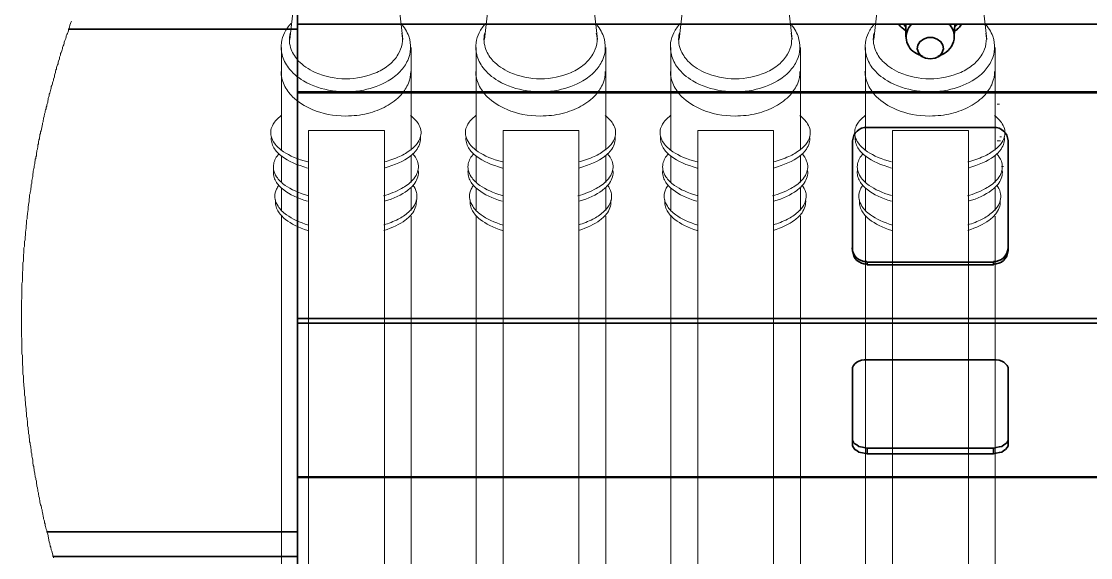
# Model space of a CAD drawing. Header units: feet. Extents: x -9903 to 12307, y -41 to 4121.
# Drawn here: x 82.06 to 92.97, y 38.54 to 44.01 of the extents above; entities that cross this region are included whole.
import ezdxf

# ---------------------------------------------------------------- set-up
doc = ezdxf.new("R2010")
doc.units = ezdxf.units.FT
doc.header["$MEASUREMENT"] = 0
doc.layers.add('PDF_0', color=7, linetype='Continuous')
doc.layers.add('PDF_Fusibles', color=7, linetype='Continuous', true_color=0x636466)

msp = doc.modelspace()

# ---------------------------------------------------------------- linework, layer by layer
at = {"layer": 'PDF_0', "lineweight": 35}
for points in [[(94.961, 35.211), (95.657, 35.211, 0.408273), (95.809, 35.332), (95.809, 35.822), (96.8, 35.822), (96.8, 35.332, 0.408273), (96.953, 35.211), (97.644, 35.211, 0.408273), (97.797, 35.332), (97.797, 45.283), (84.878, 45.283), (84.878, 35.332, 0.408273), (85.025, 35.211), (85.721, 35.211, 0.408273), (85.874, 35.332), (85.874, 35.822), (86.865, 35.822), (86.865, 35.332, 0.408888), (87.012, 35.211), (87.708, 35.211, 0.40886), (87.86, 35.335)], [(91.261, 43.655), (91.197, 43.686, -0.518531), (91.145, 43.986)], [(91.587, 43.987), (91.582, 43.859, -0.269371), (91.477, 43.686), (91.414, 43.655)], [(91.981, 41.536, 0.414101), (92.13, 41.673), (92.13, 42.797, 0.414101), (91.983, 42.932), (90.691, 42.932, 0.413484), (90.544, 42.795), (90.544, 41.673, 0.413484), (90.688, 41.536)]]:
    msp.add_lwpolyline(points, format="xyb", dxfattribs=at)
at = {"layer": 'PDF_0', "lineweight": 18}
msp.add_lwpolyline([(82.384, 38.537), (82.384, 38.552), (82.379, 38.552), (82.379, 38.568), (82.369, 38.605), (82.363, 38.621), (82.358, 38.647), (82.353, 38.658), (82.348, 38.684), (82.342, 38.7), (82.327, 38.779), (82.316, 38.805), (82.316, 38.816), (82.311, 38.832), (82.305, 38.858), (82.3, 38.869), (82.3, 38.884), (82.295, 38.895), (82.295, 38.911), (82.29, 38.921), (82.284, 38.937), (82.284, 38.948), (82.274, 39), (82.269, 39.016), (82.269, 39.027), (82.263, 39.043), (82.263, 39.053), (82.258, 39.069), (82.253, 39.079), (82.247, 39.111), (82.247, 39.122), (82.242, 39.137), (82.242, 39.148), (82.237, 39.164), (82.232, 39.19), (82.232, 39.201), (82.226, 39.216), (82.226, 39.227), (82.221, 39.253), (82.216, 39.269), (82.216, 39.28), (82.211, 39.296), (82.211, 39.322), (82.205, 39.338), (82.205, 39.348), (82.2, 39.364), (82.2, 39.375), (82.195, 39.39), (82.195, 39.401), (82.189, 39.427), (82.189, 39.443), (82.184, 39.454), (82.184, 39.469), (82.179, 39.48), (82.174, 39.512), (82.174, 39.538), (82.168, 39.564), (82.163, 39.575), (82.163, 39.601), (82.158, 39.617), (82.158, 39.643), (82.153, 39.659), (82.153, 39.67), (82.147, 39.696), (82.147, 39.712), (82.142, 39.722), (82.142, 39.749), (82.137, 39.765), (82.137, 39.791), (82.131, 39.807), (82.131, 39.833), (82.126, 39.844), (82.126, 39.87), (82.121, 39.886), (82.121, 39.928), (82.116, 39.954), (82.116, 39.965), (82.11, 39.981), (82.11, 40.023), (82.105, 40.033), (82.105, 40.06), (82.1, 40.102), (82.1, 40.118), (82.095, 40.155), (82.095, 40.181), (82.089, 40.197), (82.089, 40.239), (82.084, 40.302), (82.079, 40.344), (82.079, 40.397), (82.074, 40.413), (82.074, 40.492), (82.068, 40.508), (82.068, 40.603), (82.063, 40.619), (82.063, 40.766), (82.058, 40.808), (82.058, 41.161), (82.063, 41.188), (82.063, 41.335), (82.068, 41.362), (82.068, 41.457), (82.074, 41.472), (82.074, 41.551), (82.079, 41.567), (82.079, 41.62), (82.084, 41.662), (82.084, 41.704), (82.089, 41.715), (82.089, 41.768), (82.095, 41.783), (82.095, 41.81), (82.1, 41.836), (82.1, 41.862), (82.105, 41.905), (82.105, 41.931), (82.11, 41.947), (82.11, 41.984), (82.116, 41.999), (82.116, 42.026), (82.121, 42.042), (82.121, 42.052), (82.126, 42.094), (82.126, 42.121), (82.131, 42.137), (82.131, 42.147), (82.137, 42.173), (82.137, 42.2), (82.142, 42.216), (82.142, 42.242), (82.147, 42.258), (82.147, 42.268), (82.153, 42.295), (82.153, 42.31), (82.158, 42.321), (82.158, 42.347), (82.163, 42.363), (82.163, 42.39), (82.168, 42.405), (82.174, 42.432), (82.174, 42.458), (82.179, 42.469), (82.179, 42.484), (82.184, 42.511), (82.189, 42.521), (82.189, 42.537), (82.195, 42.563), (82.195, 42.579), (82.2, 42.59), (82.2, 42.606), (82.205, 42.616), (82.205, 42.632), (82.211, 42.643), (82.211, 42.669), (82.216, 42.685), (82.216, 42.695), (82.221, 42.711), (82.226, 42.737), (82.226, 42.753), (82.232, 42.764), (82.232, 42.78), (82.237, 42.806), (82.242, 42.816), (82.242, 42.832), (82.247, 42.843), (82.247, 42.859), (82.253, 42.869), (82.253, 42.885), (82.258, 42.896), (82.269, 42.948), (82.274, 42.964), (82.274, 42.975), (82.279, 42.99), (82.279, 43.001), (82.284, 43.017), (82.284, 43.027), (82.29, 43.043), (82.295, 43.069), (82.3, 43.085), (82.3, 43.096), (82.305, 43.112), (82.311, 43.122), (82.311, 43.138), (82.316, 43.149), (82.316, 43.164), (82.327, 43.191), (82.327, 43.201), (82.332, 43.217), (82.332, 43.228), (82.342, 43.254), (82.342, 43.27), (82.348, 43.28), (82.353, 43.296), (82.358, 43.322), (82.363, 43.333), (82.363, 43.349), (82.369, 43.359), (82.374, 43.375), (82.374, 43.386), (82.379, 43.396), (82.384, 43.412), (82.384, 43.423), (82.395, 43.449), (82.395, 43.465), (82.4, 43.475), (82.406, 43.491), (82.406, 43.502), (82.411, 43.518), (82.416, 43.528), (82.416, 43.544), (82.421, 43.554), (82.427, 43.57), (82.432, 43.581), (82.432, 43.597), (82.437, 43.607), (82.448, 43.633), (82.448, 43.649), (82.458, 43.67), (82.458, 43.686), (82.464, 43.697), (82.469, 43.713), (82.474, 43.723), (82.479, 43.739), (82.479, 43.749), (82.485, 43.765), (82.49, 43.776), (82.495, 43.792), (82.495, 43.802), (82.5, 43.818), (82.511, 43.839), (82.516, 43.855), (82.516, 43.865), (82.522, 43.881), (82.527, 43.892), (82.537, 43.918), (82.537, 43.934), (82.543, 43.939), (82.548, 43.955), (82.553, 43.976), (82.558, 43.992), (82.564, 44.002), (82.569, 44.018)], dxfattribs=at)
at = {"layer": 'PDF_0', "color": 8, "lineweight": 35, "true_color": 0x7f7f7f}
for points in [[(82.537, 43.934), (84.878, 43.934)], [(91.087, 43.96), (91.066, 43.981), (91.066, 43.987)], [(91.609, 43.987), (91.603, 43.976), (91.587, 43.96)], [(82.316, 38.805), (84.878, 38.805)]]:
    msp.add_lwpolyline(points, dxfattribs=at)
at = {"layer": 'PDF_0', "lineweight": 35}
for points in [[(97.797, 43.987), (84.878, 43.987)], [(91.087, 43.918), (91.066, 43.934), (91.05, 43.95), (91.039, 43.955), (91.029, 43.966), (91.013, 43.987)], [(91.087, 43.855), (91.087, 43.987)], [(91.656, 43.987), (91.64, 43.966), (91.635, 43.955), (91.624, 43.944), (91.614, 43.939), (91.609, 43.929), (91.587, 43.918)], [(84.878, 43.296), (97.797, 43.296)], [(84.878, 43.286), (97.797, 43.286)], [(84.878, 40.982), (97.797, 40.982)], [(84.878, 40.935), (97.797, 40.935)], [(90.544, 39.738), (90.554, 39.717), (90.565, 39.701), (90.586, 39.691), (90.607, 39.675), (90.66, 39.664), (90.691, 39.659), (90.691, 39.601)], [(91.983, 39.601), (91.983, 39.659), (92.009, 39.664), (92.041, 39.67), (92.067, 39.675), (92.088, 39.691), (92.104, 39.701), (92.12, 39.717), (92.13, 39.738)], [(91.983, 39.659), (90.691, 39.659)], [(84.878, 39.364), (97.797, 39.364)], [(84.878, 39.359), (97.797, 39.359)], [(84.878, 38.552), (82.384, 38.552)]]:
    msp.add_lwpolyline(points, dxfattribs=at)
for points in [[(91.287, 43.639), (91.245, 43.66), (91.219, 43.691), (91.203, 43.734), (91.208, 43.771), (91.229, 43.807), (91.266, 43.834), (91.313, 43.85), (91.361, 43.85), (91.408, 43.834), (91.445, 43.807), (91.466, 43.771), (91.472, 43.734), (91.456, 43.691), (91.429, 43.66), (91.387, 43.639), (91.334, 43.633)], [(91.983, 41.557), (90.691, 41.557), (90.691, 41.53), (91.983, 41.53)], [(90.66, 40.561), (92.009, 40.561), (92.041, 40.555), (92.067, 40.545), (92.088, 40.534), (92.12, 40.503), (92.13, 40.481), (92.13, 39.68), (92.12, 39.664), (92.104, 39.643), (92.088, 39.633), (92.067, 39.617), (92.041, 39.612), (92.009, 39.607), (91.983, 39.601), (90.691, 39.601), (90.66, 39.607), (90.607, 39.617), (90.586, 39.633), (90.565, 39.643), (90.554, 39.664), (90.544, 39.68), (90.544, 40.481), (90.554, 40.503), (90.565, 40.518), (90.586, 40.534), (90.607, 40.545), (90.633, 40.555)]]:
    msp.add_lwpolyline(points, close=True, dxfattribs=at)
for centre, radius, start, end in [((91.4, 43.857), 0.182, 1.148, 45.6427), ((90.684, 41.707), 0.145, 181.8402, 271.7029), ((91.985, 41.707), 0.145, 268.2422, 358.2147)]:
    msp.add_arc(centre, radius, start, end, dxfattribs=at)
at = {"layer": 'PDF_Fusibles', "color": 7, "lineweight": 5}
for points in [[(84.878, 44.53), (84.799, 43.828)], [(85.874, 44.53), (85.953, 43.828)], [(86.865, 44.53), (86.786, 43.828)], [(87.861, 44.53), (87.94, 43.828)], [(88.852, 44.53), (88.773, 43.828)], [(89.848, 44.53), (89.927, 43.828)], [(90.839, 44.53), (90.76, 43.828)], [(91.835, 44.53), (91.914, 43.828)], [(84.714, 42.701), (84.714, 43.749)], [(86.037, 42.701), (86.037, 43.749)], [(86.701, 42.701), (86.701, 43.749)], [(88.024, 42.701), (88.024, 43.749)], [(88.688, 42.701), (88.688, 43.749)], [(90.011, 42.701), (90.011, 43.749)], [(90.676, 42.701), (90.676, 43.749)], [(91.999, 42.701), (91.999, 43.749)], [(84.714, 42.368), (84.714, 42.643)], [(86.037, 42.368), (86.037, 42.643)], [(86.701, 42.368), (86.701, 42.643)], [(88.024, 42.368), (88.024, 42.643)], [(88.688, 42.368), (88.688, 42.643)], [(90.011, 42.368), (90.011, 42.643)], [(90.676, 42.368), (90.676, 42.643)], [(91.999, 42.368), (91.999, 42.643)], [(84.714, 42.079), (84.714, 42.31)], [(86.037, 42.084), (86.037, 42.31)], [(86.701, 42.079), (86.701, 42.31)], [(88.024, 42.084), (88.024, 42.31)], [(88.688, 42.079), (88.688, 42.31)], [(90.011, 42.084), (90.011, 42.31)], [(90.676, 42.079), (90.676, 42.31)], [(91.999, 42.084), (91.999, 42.31)], [(84.714, 37.198), (84.714, 42.026)], [(86.037, 37.198), (86.037, 42.026)], [(86.701, 37.198), (86.701, 42.026)], [(88.024, 37.198), (88.024, 42.026)], [(88.688, 37.198), (88.688, 42.026)], [(90.011, 37.198), (90.011, 42.026)], [(90.676, 37.198), (90.676, 42.026)], [(91.999, 37.198), (91.999, 42.026)]]:
    msp.add_lwpolyline(points, dxfattribs=at)
at = {"layer": 'PDF_Fusibles', "lineweight": 0}
for points in [[(92.042, 43.17), (92.021, 43.17)], [(92.021, 42.795), (92.053, 42.795)], [(92.047, 42.837), (92.063, 42.837)], [(92.063, 42.532), (92.084, 42.532)]]:
    msp.add_lwpolyline(points, dxfattribs=at)
at = {"layer": 'PDF_Fusibles', "color": 7, "lineweight": 5}
for points in [[(85.763, 42.901), (85.763, 36.133), (84.988, 36.133), (84.988, 42.901)], [(87.75, 42.901), (87.75, 36.133), (86.975, 36.133), (86.975, 42.901)], [(89.737, 42.901), (89.737, 36.133), (88.963, 36.133), (88.963, 42.901)], [(91.725, 42.901), (91.725, 36.133), (90.95, 36.133), (90.95, 42.901)]]:
    msp.add_lwpolyline(points, close=True, dxfattribs=at)
for centre, radius, start, end in [((85.37, 44.22), 0.792, 246.5833, 293.4167), ((87.358, 44.22), 0.792, 246.5833, 293.4167), ((89.345, 44.22), 0.792, 246.5833, 293.4167), ((91.332, 44.22), 0.792, 246.5833, 293.4167), ((84.962, 42.132), 0.347, 136.2818, 136.4812), ((86.949, 42.132), 0.347, 136.2818, 136.4812), ((88.936, 42.132), 0.347, 136.2818, 136.4812), ((90.923, 42.132), 0.347, 136.2818, 136.4812)]:
    msp.add_arc(centre, radius, start, end, dxfattribs=at)
for points, knots in [([(84.939, 43.406), (84.874, 43.445), (84.822, 43.491), (84.754, 43.581), (84.731, 43.625), (84.709, 43.713), (84.706, 43.755), (84.717, 43.833), (84.728, 43.866), (84.761, 43.933), (84.784, 43.965), (84.81, 43.994)], [0, 0, 0, 0, 0.732987, 0.732987, 1.304935, 1.304935, 1.799919, 1.799919, 2.214549, 2.214549, 2.668762, 2.668762, 2.668762, 2.668762]), ([(85.931, 43.994), (85.966, 43.955), (85.995, 43.911), (86.027, 43.821), (86.034, 43.779), (86.029, 43.694), (86.019, 43.654), (85.983, 43.574), (85.956, 43.536), (85.889, 43.465), (85.847, 43.433), (85.802, 43.406)], [0, 0, 0, 0, 0.505225, 0.505225, 0.91975, 0.91975, 1.324899, 1.324899, 1.766892, 1.766892, 2.268613, 2.268613, 2.268613, 2.268613]), ([(86.926, 43.406), (86.861, 43.445), (86.809, 43.491), (86.741, 43.581), (86.719, 43.625), (86.696, 43.713), (86.693, 43.755), (86.704, 43.833), (86.715, 43.866), (86.748, 43.933), (86.771, 43.965), (86.797, 43.994)], [0, 0, 0, 0, 0.732987, 0.732987, 1.304935, 1.304935, 1.799919, 1.799919, 2.214549, 2.214549, 2.668762, 2.668762, 2.668762, 2.668762]), ([(87.918, 43.994), (87.953, 43.955), (87.982, 43.911), (88.014, 43.821), (88.021, 43.779), (88.017, 43.694), (88.006, 43.654), (87.97, 43.574), (87.943, 43.536), (87.876, 43.465), (87.834, 43.433), (87.789, 43.406)], [0, 0, 0, 0, 0.505225, 0.505225, 0.91975, 0.91975, 1.324899, 1.324899, 1.766892, 1.766892, 2.268613, 2.268613, 2.268613, 2.268613]), ([(88.913, 43.406), (88.848, 43.445), (88.796, 43.491), (88.728, 43.581), (88.706, 43.625), (88.683, 43.713), (88.68, 43.755), (88.691, 43.833), (88.702, 43.866), (88.735, 43.933), (88.758, 43.965), (88.784, 43.994)], [0, 0, 0, 0, 0.732987, 0.732987, 1.304935, 1.304935, 1.799919, 1.799919, 2.214549, 2.214549, 2.668762, 2.668762, 2.668762, 2.668762]), ([(89.905, 43.994), (89.941, 43.955), (89.969, 43.911), (90.001, 43.821), (90.008, 43.779), (90.004, 43.694), (89.993, 43.654), (89.957, 43.574), (89.93, 43.536), (89.863, 43.465), (89.821, 43.433), (89.776, 43.406)], [0, 0, 0, 0, 0.505225, 0.505225, 0.91975, 0.91975, 1.324899, 1.324899, 1.766892, 1.766892, 2.268613, 2.268613, 2.268613, 2.268613]), ([(90.901, 43.406), (90.835, 43.445), (90.783, 43.491), (90.715, 43.581), (90.693, 43.625), (90.67, 43.713), (90.667, 43.755), (90.679, 43.833), (90.689, 43.866), (90.722, 43.933), (90.745, 43.965), (90.771, 43.994)], [0, 0, 0, 0, 0.732987, 0.732987, 1.304935, 1.304935, 1.799919, 1.799919, 2.214549, 2.214549, 2.668762, 2.668762, 2.668762, 2.668762]), ([(91.892, 43.994), (91.928, 43.955), (91.956, 43.911), (91.989, 43.821), (91.995, 43.779), (91.991, 43.694), (91.98, 43.654), (91.944, 43.574), (91.917, 43.536), (91.85, 43.465), (91.808, 43.433), (91.763, 43.406)], [0, 0, 0, 0, 0.505225, 0.505225, 0.91975, 0.91975, 1.324899, 1.324899, 1.766892, 1.766892, 2.268613, 2.268613, 2.268613, 2.268613]), ([(85.056, 43.493), (84.988, 43.524), (84.931, 43.564), (84.856, 43.644), (84.829, 43.684), (84.803, 43.754), (84.796, 43.782), (84.792, 43.839), (84.794, 43.867), (84.801, 43.895)], [0, 0, 0, 0, 0.719415, 0.719415, 1.262465, 1.262465, 1.589683, 1.589683, 1.919941, 1.919941, 1.919941, 1.919941]), ([(85.94, 43.895), (85.949, 43.859), (85.95, 43.821), (85.937, 43.746), (85.924, 43.711), (85.881, 43.639), (85.851, 43.604), (85.777, 43.541), (85.732, 43.514), (85.685, 43.493)], [0, 0, 0, 0, 0.36168, 0.36168, 0.729848, 0.729848, 1.166533, 1.166533, 1.659306, 1.659306, 1.659306, 1.659306]), ([(87.043, 43.493), (86.975, 43.524), (86.918, 43.564), (86.843, 43.644), (86.816, 43.684), (86.79, 43.754), (86.783, 43.782), (86.779, 43.839), (86.781, 43.867), (86.788, 43.895)], [0, 0, 0, 0, 0.719415, 0.719415, 1.262465, 1.262465, 1.589683, 1.589683, 1.919941, 1.919941, 1.919941, 1.919941]), ([(87.927, 43.895), (87.936, 43.859), (87.937, 43.821), (87.925, 43.746), (87.911, 43.711), (87.868, 43.639), (87.838, 43.604), (87.764, 43.541), (87.719, 43.514), (87.672, 43.493)], [0, 0, 0, 0, 0.36168, 0.36168, 0.729848, 0.729848, 1.166533, 1.166533, 1.659306, 1.659306, 1.659306, 1.659306]), ([(89.03, 43.493), (88.962, 43.524), (88.905, 43.564), (88.83, 43.644), (88.804, 43.684), (88.777, 43.754), (88.77, 43.782), (88.766, 43.839), (88.768, 43.867), (88.775, 43.895)], [0, 0, 0, 0, 0.719415, 0.719415, 1.262465, 1.262465, 1.589683, 1.589683, 1.919941, 1.919941, 1.919941, 1.919941]), ([(89.915, 43.895), (89.923, 43.859), (89.924, 43.821), (89.912, 43.746), (89.898, 43.711), (89.855, 43.639), (89.825, 43.604), (89.751, 43.541), (89.706, 43.514), (89.659, 43.493)], [0, 0, 0, 0, 0.36168, 0.36168, 0.729848, 0.729848, 1.166533, 1.166533, 1.659306, 1.659306, 1.659306, 1.659306]), ([(91.017, 43.493), (90.949, 43.524), (90.893, 43.564), (90.817, 43.644), (90.791, 43.684), (90.764, 43.754), (90.758, 43.782), (90.753, 43.839), (90.756, 43.867), (90.762, 43.895)], [0, 0, 0, 0, 0.719415, 0.719415, 1.262465, 1.262465, 1.589683, 1.589683, 1.919941, 1.919941, 1.919941, 1.919941]), ([(91.902, 43.895), (91.91, 43.859), (91.911, 43.821), (91.899, 43.746), (91.885, 43.711), (91.843, 43.639), (91.812, 43.604), (91.738, 43.541), (91.693, 43.514), (91.647, 43.493)], [0, 0, 0, 0, 0.36168, 0.36168, 0.729848, 0.729848, 1.166533, 1.166533, 1.659306, 1.659306, 1.659306, 1.659306]), ([(85.37, 43.048), (85.245, 43.048), (85.128, 43.072), (84.948, 43.147), (84.88, 43.192), (84.791, 43.28), (84.761, 43.321), (84.73, 43.388), (84.722, 43.41), (84.712, 43.457), (84.709, 43.48), (84.709, 43.504)], [0, 0, 0, 0, 1.204995, 1.204995, 2.167797, 2.167797, 2.812975, 2.812975, 3.120867, 3.120867, 3.42938, 3.42938, 3.42938, 3.42938]), ([(86.032, 43.504), (86.032, 43.463), (86.024, 43.422), (85.991, 43.34), (85.966, 43.301), (85.892, 43.218), (85.839, 43.179), (85.723, 43.115), (85.659, 43.091), (85.52, 43.057), (85.445, 43.048), (85.37, 43.048)], [0, 0, 0, 0, 0.399054, 0.399054, 0.849128, 0.849128, 1.466091, 1.466091, 2.114536, 2.114536, 2.826118, 2.826118, 2.826118, 2.826118]), ([(87.358, 43.048), (87.232, 43.048), (87.115, 43.072), (86.936, 43.147), (86.867, 43.192), (86.778, 43.28), (86.748, 43.321), (86.717, 43.388), (86.709, 43.41), (86.699, 43.457), (86.696, 43.48), (86.696, 43.504)], [0, 0, 0, 0, 1.204995, 1.204995, 2.167797, 2.167797, 2.812975, 2.812975, 3.120867, 3.120867, 3.42938, 3.42938, 3.42938, 3.42938]), ([(88.019, 43.504), (88.019, 43.463), (88.011, 43.422), (87.979, 43.34), (87.953, 43.301), (87.879, 43.218), (87.826, 43.179), (87.71, 43.115), (87.646, 43.091), (87.507, 43.057), (87.432, 43.048), (87.358, 43.048)], [0, 0, 0, 0, 0.399054, 0.399054, 0.849128, 0.849128, 1.466091, 1.466091, 2.114536, 2.114536, 2.826118, 2.826118, 2.826118, 2.826118]), ([(89.345, 43.048), (89.219, 43.048), (89.102, 43.072), (88.923, 43.147), (88.854, 43.192), (88.765, 43.28), (88.735, 43.321), (88.704, 43.388), (88.696, 43.41), (88.686, 43.457), (88.683, 43.48), (88.683, 43.504)], [0, 0, 0, 0, 1.204995, 1.204995, 2.167797, 2.167797, 2.812975, 2.812975, 3.120867, 3.120867, 3.42938, 3.42938, 3.42938, 3.42938]), ([(90.006, 43.504), (90.006, 43.463), (89.998, 43.422), (89.966, 43.34), (89.94, 43.301), (89.866, 43.218), (89.813, 43.179), (89.697, 43.115), (89.633, 43.091), (89.494, 43.057), (89.419, 43.048), (89.345, 43.048)], [0, 0, 0, 0, 0.399054, 0.399054, 0.849128, 0.849128, 1.466091, 1.466091, 2.114536, 2.114536, 2.826118, 2.826118, 2.826118, 2.826118]), ([(91.332, 43.048), (91.207, 43.048), (91.089, 43.072), (90.91, 43.147), (90.841, 43.192), (90.752, 43.28), (90.722, 43.321), (90.691, 43.388), (90.684, 43.41), (90.673, 43.457), (90.67, 43.48), (90.67, 43.504)], [0, 0, 0, 0, 1.204995, 1.204995, 2.167797, 2.167797, 2.812975, 2.812975, 3.120867, 3.120867, 3.42938, 3.42938, 3.42938, 3.42938]), ([(91.993, 43.504), (91.993, 43.463), (91.985, 43.422), (91.953, 43.34), (91.927, 43.301), (91.853, 43.218), (91.8, 43.179), (91.684, 43.115), (91.62, 43.091), (91.481, 43.057), (91.407, 43.048), (91.332, 43.048)], [0, 0, 0, 0, 0.399054, 0.399054, 0.849128, 0.849128, 1.466091, 1.466091, 2.114536, 2.114536, 2.826118, 2.826118, 2.826118, 2.826118]), ([(85.802, 43.406), (85.725, 43.361), (85.64, 43.331), (85.448, 43.293), (85.338, 43.291), (85.13, 43.321), (85.028, 43.354), (84.939, 43.406)], [0, 0, 0, 0, 0.852832, 0.852832, 1.87491, 1.87491, 2.871186, 2.871186, 2.871186, 2.871186]), ([(87.789, 43.406), (87.713, 43.361), (87.627, 43.331), (87.435, 43.293), (87.325, 43.291), (87.117, 43.321), (87.015, 43.354), (86.926, 43.406)], [0, 0, 0, 0, 0.852832, 0.852832, 1.87491, 1.87491, 2.871186, 2.871186, 2.871186, 2.871186]), ([(89.776, 43.406), (89.7, 43.361), (89.614, 43.331), (89.422, 43.293), (89.312, 43.291), (89.104, 43.321), (89.002, 43.354), (88.913, 43.406)], [0, 0, 0, 0, 0.852832, 0.852832, 1.87491, 1.87491, 2.871186, 2.871186, 2.871186, 2.871186]), ([(91.763, 43.406), (91.687, 43.361), (91.601, 43.331), (91.41, 43.293), (91.3, 43.291), (91.091, 43.321), (90.99, 43.354), (90.901, 43.406)], [0, 0, 0, 0, 0.852832, 0.852832, 1.87491, 1.87491, 2.871186, 2.871186, 2.871186, 2.871186]), ([(84.981, 42.58), (84.879, 42.607), (84.797, 42.642), (84.694, 42.711), (84.662, 42.74), (84.625, 42.792), (84.614, 42.816), (84.603, 42.861), (84.602, 42.882), (84.609, 42.925), (84.617, 42.945), (84.645, 42.994), (84.672, 43.023), (84.71, 43.052)], [0, 0, 0, 0, 1.010764, 1.010764, 1.66993, 1.66993, 2.12208, 2.12208, 2.490971, 2.490971, 2.874829, 2.874829, 3.475474, 3.475474, 3.475474, 3.475474]), ([(86.031, 43.052), (86.062, 43.029), (86.09, 43.001), (86.123, 42.948), (86.132, 42.926), (86.139, 42.882), (86.138, 42.861), (86.128, 42.819), (86.118, 42.798), (86.087, 42.751), (86.062, 42.726), (86, 42.677), (85.959, 42.654), (85.868, 42.612), (85.814, 42.594), (85.76, 42.58)], [0, 0, 0, 0, 0.367414, 0.367414, 0.600336, 0.600336, 0.800564, 0.800564, 1.020697, 1.020697, 1.346724, 1.346724, 1.780425, 1.780425, 2.313499, 2.313499, 2.313499, 2.313499]), ([(86.968, 42.58), (86.867, 42.607), (86.784, 42.642), (86.681, 42.711), (86.65, 42.74), (86.613, 42.792), (86.601, 42.816), (86.59, 42.861), (86.589, 42.882), (86.596, 42.925), (86.604, 42.945), (86.632, 42.994), (86.659, 43.023), (86.697, 43.052)], [0, 0, 0, 0, 1.010764, 1.010764, 1.66993, 1.66993, 2.12208, 2.12208, 2.490971, 2.490971, 2.874829, 2.874829, 3.475474, 3.475474, 3.475474, 3.475474]), ([(88.018, 43.052), (88.049, 43.029), (88.077, 43.001), (88.11, 42.948), (88.119, 42.926), (88.126, 42.882), (88.125, 42.861), (88.115, 42.819), (88.105, 42.798), (88.074, 42.751), (88.049, 42.726), (87.987, 42.677), (87.947, 42.654), (87.855, 42.612), (87.801, 42.594), (87.747, 42.58)], [0, 0, 0, 0, 0.367414, 0.367414, 0.600336, 0.600336, 0.800564, 0.800564, 1.020697, 1.020697, 1.346724, 1.346724, 1.780425, 1.780425, 2.313499, 2.313499, 2.313499, 2.313499]), ([(88.955, 42.58), (88.854, 42.607), (88.771, 42.642), (88.668, 42.711), (88.637, 42.74), (88.6, 42.792), (88.588, 42.816), (88.577, 42.861), (88.576, 42.882), (88.583, 42.925), (88.591, 42.945), (88.619, 42.994), (88.646, 43.023), (88.684, 43.052)], [0, 0, 0, 0, 1.010764, 1.010764, 1.66993, 1.66993, 2.12208, 2.12208, 2.490971, 2.490971, 2.874829, 2.874829, 3.475474, 3.475474, 3.475474, 3.475474]), ([(90.006, 43.052), (90.036, 43.029), (90.064, 43.001), (90.097, 42.948), (90.106, 42.926), (90.113, 42.882), (90.112, 42.861), (90.102, 42.819), (90.093, 42.798), (90.061, 42.751), (90.037, 42.726), (89.974, 42.677), (89.934, 42.654), (89.842, 42.612), (89.788, 42.594), (89.734, 42.58)], [0, 0, 0, 0, 0.367414, 0.367414, 0.600336, 0.600336, 0.800564, 0.800564, 1.020697, 1.020697, 1.346724, 1.346724, 1.780425, 1.780425, 2.313499, 2.313499, 2.313499, 2.313499]), ([(90.942, 42.58), (90.841, 42.607), (90.758, 42.642), (90.655, 42.711), (90.624, 42.74), (90.587, 42.792), (90.575, 42.816), (90.564, 42.861), (90.563, 42.882), (90.57, 42.925), (90.578, 42.945), (90.607, 42.994), (90.633, 43.023), (90.671, 43.052)], [0, 0, 0, 0, 1.010764, 1.010764, 1.66993, 1.66993, 2.12208, 2.12208, 2.490971, 2.490971, 2.874829, 2.874829, 3.475474, 3.475474, 3.475474, 3.475474]), ([(91.993, 43.052), (92.023, 43.029), (92.051, 43.001), (92.084, 42.948), (92.093, 42.926), (92.1, 42.882), (92.099, 42.861), (92.089, 42.819), (92.08, 42.798), (92.049, 42.751), (92.024, 42.726), (91.962, 42.677), (91.921, 42.654), (91.829, 42.612), (91.775, 42.594), (91.721, 42.58)], [0, 0, 0, 0, 0.367414, 0.367414, 0.600336, 0.600336, 0.800564, 0.800564, 1.020697, 1.020697, 1.346724, 1.346724, 1.780425, 1.780425, 2.313499, 2.313499, 2.313499, 2.313499]), ([(84.98, 42.517), (84.871, 42.547), (84.783, 42.587), (84.682, 42.662), (84.654, 42.692), (84.625, 42.74), (84.617, 42.759), (84.609, 42.796), (84.608, 42.815), (84.61, 42.834)], [0, 0, 0, 0, 1.085971, 1.085971, 1.719077, 1.719077, 2.063995, 2.063995, 2.396051, 2.396051, 2.396051, 2.396051]), ([(86.131, 42.834), (86.133, 42.813), (86.132, 42.793), (86.121, 42.75), (86.11, 42.73), (86.078, 42.682), (86.051, 42.657), (85.96, 42.588), (85.871, 42.547), (85.76, 42.517)], [0, 0, 0, 0, 0.200268, 0.200268, 0.422762, 0.422762, 0.756931, 0.756931, 1.520725, 1.520725, 1.520725, 1.520725]), ([(86.968, 42.517), (86.859, 42.547), (86.77, 42.587), (86.669, 42.662), (86.641, 42.692), (86.612, 42.74), (86.605, 42.759), (86.596, 42.796), (86.595, 42.815), (86.597, 42.834)], [0, 0, 0, 0, 1.085971, 1.085971, 1.719077, 1.719077, 2.063995, 2.063995, 2.396051, 2.396051, 2.396051, 2.396051]), ([(88.118, 42.834), (88.121, 42.813), (88.119, 42.793), (88.108, 42.75), (88.098, 42.73), (88.065, 42.682), (88.038, 42.657), (87.947, 42.588), (87.858, 42.547), (87.748, 42.517)], [0, 0, 0, 0, 0.200268, 0.200268, 0.422762, 0.422762, 0.756931, 0.756931, 1.520725, 1.520725, 1.520725, 1.520725]), ([(88.955, 42.517), (88.846, 42.547), (88.757, 42.587), (88.657, 42.662), (88.628, 42.692), (88.599, 42.74), (88.592, 42.759), (88.583, 42.796), (88.582, 42.815), (88.584, 42.834)], [0, 0, 0, 0, 1.085971, 1.085971, 1.719077, 1.719077, 2.063995, 2.063995, 2.396051, 2.396051, 2.396051, 2.396051]), ([(90.105, 42.834), (90.108, 42.813), (90.106, 42.793), (90.095, 42.75), (90.085, 42.73), (90.052, 42.682), (90.026, 42.657), (89.934, 42.588), (89.845, 42.547), (89.735, 42.517)], [0, 0, 0, 0, 0.200268, 0.200268, 0.422762, 0.422762, 0.756931, 0.756931, 1.520725, 1.520725, 1.520725, 1.520725]), ([(90.942, 42.517), (90.833, 42.547), (90.744, 42.587), (90.644, 42.662), (90.615, 42.692), (90.587, 42.74), (90.579, 42.759), (90.57, 42.796), (90.569, 42.815), (90.571, 42.834)], [0, 0, 0, 0, 1.085971, 1.085971, 1.719077, 1.719077, 2.063995, 2.063995, 2.396051, 2.396051, 2.396051, 2.396051]), ([(92.092, 42.834), (92.095, 42.813), (92.093, 42.793), (92.082, 42.75), (92.072, 42.73), (92.039, 42.682), (92.013, 42.657), (91.921, 42.588), (91.832, 42.547), (91.722, 42.517)], [0, 0, 0, 0, 0.200268, 0.200268, 0.422762, 0.422762, 0.756931, 0.756931, 1.520725, 1.520725, 1.520725, 1.520725]), ([(84.981, 42.236), (84.886, 42.263), (84.809, 42.299), (84.713, 42.367), (84.683, 42.396), (84.649, 42.449), (84.638, 42.472), (84.629, 42.519), (84.629, 42.54), (84.637, 42.58), (84.643, 42.597), (84.662, 42.632), (84.675, 42.648), (84.689, 42.664)], [0, 0, 0, 0, 0.948429, 0.948429, 1.573522, 1.573522, 2.011987, 2.011987, 2.381966, 2.381966, 2.696021, 2.696021, 3.050682, 3.050682, 3.050682, 3.050682]), ([(86.052, 42.664), (86.073, 42.641), (86.09, 42.616), (86.108, 42.567), (86.112, 42.545), (86.11, 42.501), (86.105, 42.48), (86.085, 42.436), (86.069, 42.413), (86.019, 42.359), (85.98, 42.331), (85.882, 42.276), (85.817, 42.252), (85.753, 42.234)], [0, 0, 0, 0, 0.291253, 0.291253, 0.506562, 0.506562, 0.713643, 0.713643, 0.978928, 0.978928, 1.420023, 1.420023, 2.054475, 2.054475, 2.054475, 2.054475]), ([(86.968, 42.236), (86.873, 42.263), (86.796, 42.299), (86.7, 42.367), (86.671, 42.396), (86.636, 42.449), (86.625, 42.472), (86.616, 42.519), (86.616, 42.54), (86.624, 42.58), (86.63, 42.597), (86.649, 42.632), (86.662, 42.648), (86.676, 42.664)], [0, 0, 0, 0, 0.948429, 0.948429, 1.573522, 1.573522, 2.011987, 2.011987, 2.381966, 2.381966, 2.696021, 2.696021, 3.050682, 3.050682, 3.050682, 3.050682]), ([(88.039, 42.664), (88.06, 42.641), (88.077, 42.616), (88.095, 42.567), (88.099, 42.545), (88.097, 42.501), (88.092, 42.48), (88.072, 42.436), (88.056, 42.413), (88.006, 42.359), (87.967, 42.331), (87.869, 42.276), (87.804, 42.252), (87.74, 42.234)], [0, 0, 0, 0, 0.291253, 0.291253, 0.506562, 0.506562, 0.713643, 0.713643, 0.978928, 0.978928, 1.420023, 1.420023, 2.054475, 2.054475, 2.054475, 2.054475]), ([(88.955, 42.236), (88.86, 42.263), (88.783, 42.299), (88.687, 42.367), (88.658, 42.396), (88.623, 42.449), (88.612, 42.472), (88.603, 42.519), (88.603, 42.54), (88.611, 42.58), (88.618, 42.597), (88.636, 42.632), (88.649, 42.648), (88.663, 42.664)], [0, 0, 0, 0, 0.948429, 0.948429, 1.573522, 1.573522, 2.011987, 2.011987, 2.381966, 2.381966, 2.696021, 2.696021, 3.050682, 3.050682, 3.050682, 3.050682]), ([(90.027, 42.664), (90.047, 42.641), (90.064, 42.616), (90.082, 42.567), (90.086, 42.545), (90.084, 42.501), (90.079, 42.48), (90.06, 42.436), (90.043, 42.413), (89.994, 42.359), (89.954, 42.331), (89.856, 42.276), (89.791, 42.252), (89.727, 42.234)], [0, 0, 0, 0, 0.291253, 0.291253, 0.506562, 0.506562, 0.713643, 0.713643, 0.978928, 0.978928, 1.420023, 1.420023, 2.054475, 2.054475, 2.054475, 2.054475]), ([(90.942, 42.236), (90.847, 42.263), (90.77, 42.299), (90.674, 42.367), (90.645, 42.396), (90.61, 42.449), (90.599, 42.472), (90.59, 42.519), (90.59, 42.54), (90.598, 42.58), (90.605, 42.597), (90.623, 42.632), (90.636, 42.648), (90.65, 42.664)], [0, 0, 0, 0, 0.948429, 0.948429, 1.573522, 1.573522, 2.011987, 2.011987, 2.381966, 2.381966, 2.696021, 2.696021, 3.050682, 3.050682, 3.050682, 3.050682]), ([(92.014, 42.664), (92.034, 42.641), (92.051, 42.616), (92.07, 42.567), (92.073, 42.545), (92.071, 42.501), (92.066, 42.48), (92.047, 42.436), (92.031, 42.413), (91.981, 42.359), (91.941, 42.331), (91.843, 42.276), (91.779, 42.252), (91.715, 42.234)], [0, 0, 0, 0, 0.291253, 0.291253, 0.506562, 0.506562, 0.713643, 0.713643, 0.978928, 0.978928, 1.420023, 1.420023, 2.054475, 2.054475, 2.054475, 2.054475]), ([(84.979, 42.178), (84.878, 42.207), (84.795, 42.247), (84.7, 42.321), (84.673, 42.351), (84.645, 42.399), (84.638, 42.417), (84.63, 42.454), (84.629, 42.473), (84.631, 42.491)], [0, 0, 0, 0, 1.014331, 1.014331, 1.624587, 1.624587, 1.953432, 1.953432, 2.271203, 2.271203, 2.271203, 2.271203]), ([(86.11, 42.491), (86.112, 42.47), (86.111, 42.449), (86.099, 42.405), (86.088, 42.384), (86.054, 42.335), (86.027, 42.31), (85.94, 42.244), (85.859, 42.206), (85.762, 42.178)], [0, 0, 0, 0, 0.205621, 0.205621, 0.434876, 0.434876, 0.778358, 0.778358, 1.482022, 1.482022, 1.482022, 1.482022]), ([(86.966, 42.178), (86.865, 42.207), (86.783, 42.247), (86.687, 42.321), (86.66, 42.351), (86.633, 42.399), (86.625, 42.417), (86.617, 42.454), (86.616, 42.473), (86.618, 42.491)], [0, 0, 0, 0, 1.014331, 1.014331, 1.624587, 1.624587, 1.953432, 1.953432, 2.271203, 2.271203, 2.271203, 2.271203]), ([(88.097, 42.491), (88.1, 42.47), (88.098, 42.449), (88.086, 42.405), (88.075, 42.384), (88.041, 42.335), (88.014, 42.31), (87.927, 42.244), (87.846, 42.206), (87.749, 42.178)], [0, 0, 0, 0, 0.205621, 0.205621, 0.434876, 0.434876, 0.778358, 0.778358, 1.482022, 1.482022, 1.482022, 1.482022]), ([(88.953, 42.178), (88.852, 42.207), (88.77, 42.247), (88.675, 42.321), (88.647, 42.351), (88.62, 42.399), (88.612, 42.417), (88.604, 42.454), (88.603, 42.473), (88.605, 42.491)], [0, 0, 0, 0, 1.014331, 1.014331, 1.624587, 1.624587, 1.953432, 1.953432, 2.271203, 2.271203, 2.271203, 2.271203]), ([(90.084, 42.491), (90.087, 42.47), (90.085, 42.449), (90.073, 42.405), (90.063, 42.384), (90.028, 42.335), (90.001, 42.31), (89.914, 42.244), (89.834, 42.206), (89.736, 42.178)], [0, 0, 0, 0, 0.205621, 0.205621, 0.434876, 0.434876, 0.778358, 0.778358, 1.482022, 1.482022, 1.482022, 1.482022]), ([(90.941, 42.178), (90.839, 42.207), (90.757, 42.247), (90.662, 42.321), (90.634, 42.351), (90.607, 42.399), (90.599, 42.417), (90.591, 42.454), (90.59, 42.473), (90.593, 42.491)], [0, 0, 0, 0, 1.014331, 1.014331, 1.624587, 1.624587, 1.953432, 1.953432, 2.271203, 2.271203, 2.271203, 2.271203]), ([(92.071, 42.491), (92.074, 42.47), (92.072, 42.449), (92.06, 42.405), (92.05, 42.384), (92.015, 42.335), (91.988, 42.31), (91.901, 42.244), (91.821, 42.206), (91.723, 42.178)], [0, 0, 0, 0, 0.205621, 0.205621, 0.434876, 0.434876, 0.778358, 0.778358, 1.482022, 1.482022, 1.482022, 1.482022]), ([(84.99, 41.935), (84.897, 41.962), (84.821, 41.998), (84.727, 42.067), (84.698, 42.096), (84.664, 42.149), (84.653, 42.173), (84.644, 42.22), (84.645, 42.242), (84.652, 42.277), (84.657, 42.29), (84.669, 42.316), (84.676, 42.329), (84.685, 42.341)], [0, 0, 0, 0, 0.929669, 0.929669, 1.544917, 1.544917, 1.981285, 1.981285, 2.357392, 2.357392, 2.585292, 2.585292, 2.833093, 2.833093, 2.833093, 2.833093]), ([(86.055, 42.343), (86.071, 42.32), (86.084, 42.296), (86.096, 42.247), (86.097, 42.225), (86.09, 42.181), (86.082, 42.159), (86.055, 42.112), (86.033, 42.087), (85.978, 42.038), (85.941, 42.014), (85.857, 41.971), (85.808, 41.952), (85.759, 41.937)], [0, 0, 0, 0, 0.264664, 0.264664, 0.480914, 0.480914, 0.701209, 0.701209, 1.006826, 1.006826, 1.413575, 1.413575, 1.907192, 1.907192, 1.907192, 1.907192]), ([(86.977, 41.935), (86.884, 41.962), (86.808, 41.998), (86.714, 42.067), (86.685, 42.096), (86.651, 42.149), (86.64, 42.173), (86.631, 42.22), (86.632, 42.242), (86.639, 42.277), (86.644, 42.29), (86.656, 42.316), (86.663, 42.329), (86.672, 42.341)], [0, 0, 0, 0, 0.929669, 0.929669, 1.544917, 1.544917, 1.981285, 1.981285, 2.357392, 2.357392, 2.585292, 2.585292, 2.833093, 2.833093, 2.833093, 2.833093]), ([(88.042, 42.343), (88.058, 42.32), (88.071, 42.296), (88.083, 42.247), (88.084, 42.225), (88.077, 42.181), (88.069, 42.159), (88.042, 42.112), (88.02, 42.087), (87.965, 42.038), (87.928, 42.014), (87.845, 41.971), (87.795, 41.952), (87.746, 41.937)], [0, 0, 0, 0, 0.264664, 0.264664, 0.480914, 0.480914, 0.701209, 0.701209, 1.006826, 1.006826, 1.413575, 1.413575, 1.907192, 1.907192, 1.907192, 1.907192]), ([(88.964, 41.935), (88.871, 41.962), (88.795, 41.998), (88.701, 42.067), (88.672, 42.096), (88.638, 42.149), (88.628, 42.173), (88.619, 42.22), (88.619, 42.242), (88.627, 42.277), (88.631, 42.29), (88.643, 42.316), (88.651, 42.329), (88.659, 42.341)], [0, 0, 0, 0, 0.929669, 0.929669, 1.544917, 1.544917, 1.981285, 1.981285, 2.357392, 2.357392, 2.585292, 2.585292, 2.833093, 2.833093, 2.833093, 2.833093]), ([(90.029, 42.343), (90.045, 42.32), (90.058, 42.296), (90.07, 42.247), (90.071, 42.225), (90.064, 42.181), (90.056, 42.159), (90.029, 42.112), (90.008, 42.087), (89.952, 42.038), (89.915, 42.014), (89.832, 41.971), (89.782, 41.952), (89.733, 41.937)], [0, 0, 0, 0, 0.264664, 0.264664, 0.480914, 0.480914, 0.701209, 0.701209, 1.006826, 1.006826, 1.413575, 1.413575, 1.907192, 1.907192, 1.907192, 1.907192]), ([(90.951, 41.935), (90.859, 41.962), (90.783, 41.998), (90.688, 42.067), (90.659, 42.096), (90.625, 42.149), (90.615, 42.173), (90.606, 42.22), (90.606, 42.242), (90.614, 42.277), (90.618, 42.29), (90.63, 42.316), (90.638, 42.329), (90.646, 42.341)], [0, 0, 0, 0, 0.929669, 0.929669, 1.544917, 1.544917, 1.981285, 1.981285, 2.357392, 2.357392, 2.585292, 2.585292, 2.833093, 2.833093, 2.833093, 2.833093]), ([(92.016, 42.343), (92.032, 42.32), (92.045, 42.296), (92.057, 42.247), (92.058, 42.225), (92.051, 42.181), (92.043, 42.159), (92.016, 42.112), (91.995, 42.087), (91.939, 42.038), (91.902, 42.014), (91.819, 41.971), (91.769, 41.952), (91.72, 41.937)], [0, 0, 0, 0, 0.264664, 0.264664, 0.480914, 0.480914, 0.701209, 0.701209, 1.006826, 1.006826, 1.413575, 1.413575, 1.907192, 1.907192, 1.907192, 1.907192]), ([(84.983, 41.88), (84.888, 41.909), (84.811, 41.948), (84.719, 42.02), (84.693, 42.05), (84.666, 42.099), (84.659, 42.117), (84.651, 42.154), (84.65, 42.173), (84.652, 42.192)], [0, 0, 0, 0, 0.956911, 0.956911, 1.551696, 1.551696, 1.874211, 1.874211, 2.186941, 2.186941, 2.186941, 2.186941]), ([(86.089, 42.192), (86.091, 42.17), (86.09, 42.148), (86.078, 42.103), (86.067, 42.081), (86.032, 42.031), (86.005, 42.006), (85.92, 41.943), (85.846, 41.907), (85.758, 41.88)], [0, 0, 0, 0, 0.211555, 0.211555, 0.446697, 0.446697, 0.796198, 0.796198, 1.455936, 1.455936, 1.455936, 1.455936]), ([(86.971, 41.88), (86.875, 41.909), (86.798, 41.948), (86.706, 42.02), (86.68, 42.05), (86.653, 42.099), (86.646, 42.117), (86.638, 42.154), (86.637, 42.173), (86.639, 42.192)], [0, 0, 0, 0, 0.956911, 0.956911, 1.551696, 1.551696, 1.874211, 1.874211, 2.186941, 2.186941, 2.186941, 2.186941]), ([(88.076, 42.192), (88.078, 42.17), (88.077, 42.148), (88.065, 42.103), (88.054, 42.081), (88.019, 42.031), (87.992, 42.006), (87.907, 41.943), (87.834, 41.907), (87.745, 41.88)], [0, 0, 0, 0, 0.211555, 0.211555, 0.446697, 0.446697, 0.796198, 0.796198, 1.455936, 1.455936, 1.455936, 1.455936]), ([(88.958, 41.88), (88.863, 41.909), (88.785, 41.948), (88.694, 42.02), (88.667, 42.05), (88.64, 42.099), (88.633, 42.117), (88.625, 42.154), (88.624, 42.173), (88.627, 42.192)], [0, 0, 0, 0, 0.956911, 0.956911, 1.551696, 1.551696, 1.874211, 1.874211, 2.186941, 2.186941, 2.186941, 2.186941]), ([(90.063, 42.192), (90.066, 42.17), (90.064, 42.148), (90.052, 42.103), (90.041, 42.081), (90.006, 42.031), (89.979, 42.006), (89.894, 41.943), (89.821, 41.907), (89.732, 41.88)], [0, 0, 0, 0, 0.211555, 0.211555, 0.446697, 0.446697, 0.796198, 0.796198, 1.455936, 1.455936, 1.455936, 1.455936]), ([(90.945, 41.88), (90.85, 41.909), (90.772, 41.948), (90.681, 42.02), (90.654, 42.05), (90.627, 42.099), (90.62, 42.117), (90.612, 42.154), (90.611, 42.173), (90.614, 42.192)], [0, 0, 0, 0, 0.956911, 0.956911, 1.551696, 1.551696, 1.874211, 1.874211, 2.186941, 2.186941, 2.186941, 2.186941]), ([(92.05, 42.192), (92.053, 42.17), (92.051, 42.148), (92.039, 42.103), (92.028, 42.081), (91.993, 42.031), (91.966, 42.006), (91.881, 41.943), (91.808, 41.907), (91.719, 41.88)], [0, 0, 0, 0, 0.211555, 0.211555, 0.446697, 0.446697, 0.796198, 0.796198, 1.455936, 1.455936, 1.455936, 1.455936])]:
    msp.add_open_spline(points, degree=3, knots=knots, dxfattribs=at)

doc.saveas('drawing.dxf')
